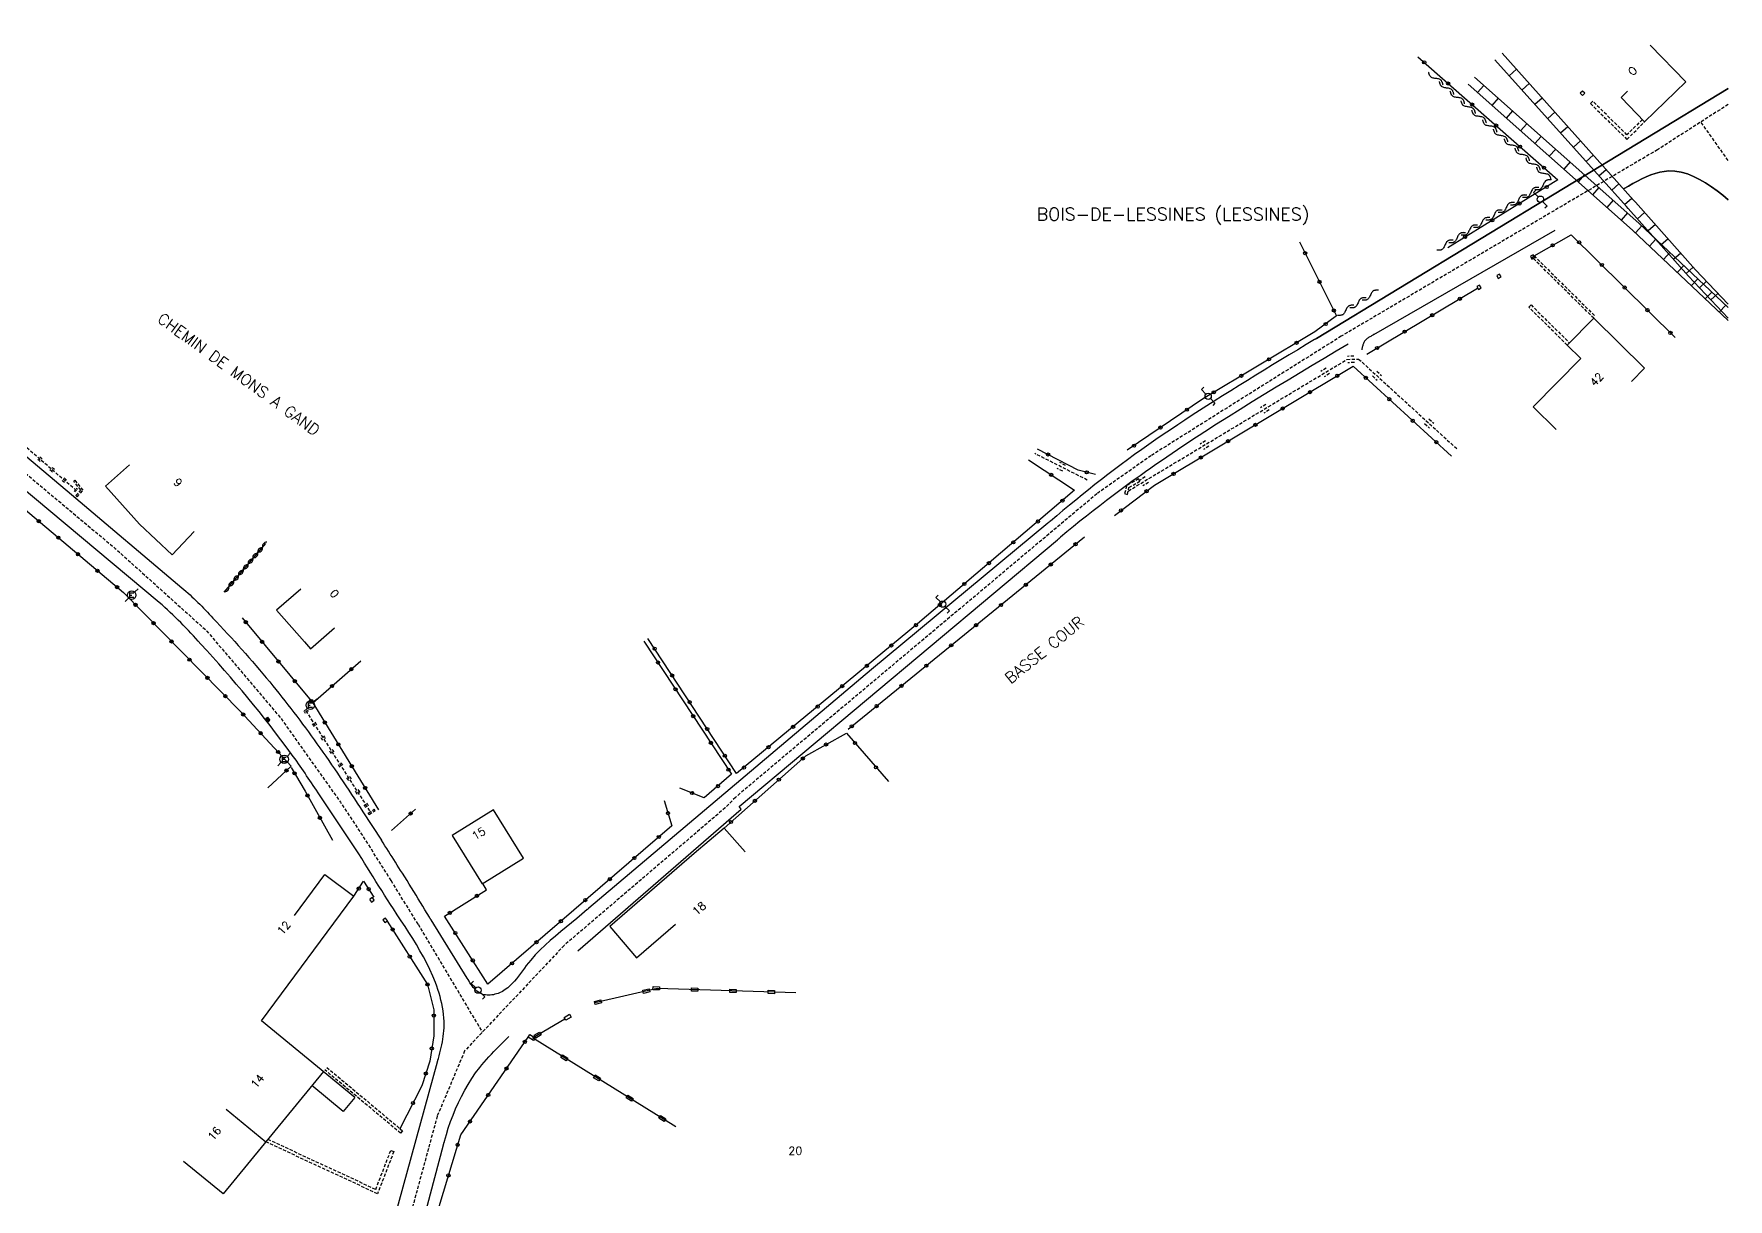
# Model space of a CAD drawing. Header units: millimetres. Extents: x 113000 to 114000, y 153000 to 154000.
# Drawn here: x 113735.3 to 114000, y 153583.7 to 153765.6 of the extents above; entities that cross this region are included whole.
import ezdxf
from ezdxf.enums import TextEntityAlignment as Align

# ---------------------------------------------------------------- set-up
doc = ezdxf.new("R2010")
doc.units = ezdxf.units.MM
doc.linetypes.add('DASHED', pattern=[0.75, 0.5, -0.25])
doc.layers.get('0').update_dxf_attribs({"linetype": 'CONTINUOUS'})
for name, color, linetype in [('W0001', 6, 'DASHED'), ('W0008', 7, 'CONTINUOUS'), ('W0100', 7, 'CONTINUOUS'), ('W0112', 1, 'DASHED'), ('W0220', 5, 'DASHED'), ('W0310', 3, 'CONTINUOUS'), ('W0322', 7, 'CONTINUOUS'), ('W0400', 7, 'CONTINUOUS'), ('W0471', 7, 'CONTINUOUS'), ('W0700', 7, 'CONTINUOUS'), ('W0980', 7, 'CONTINUOUS'), ('W0989', 7, 'CONTINUOUS'), ('W0991', 7, 'CONTINUOUS')]:
    doc.layers.add(name, color=color, linetype=linetype)
doc.styles.get("Standard").update_dxf_attribs({"font": 'romans.shx', "width": 0.85})

# ---------------------------------------------------------------- blocks, each defined once
blk = doc.blocks.new('T471')
for p, q in [((-0.333334, 0.333334), (-0.333334, -0.333334)), ((-0.333334, 0.333334), (0.333334, 0.333334)), ((-0.333334, 0), (0, 0)), ((0.500001, 0.500001), (1.000002, 1.000002)), ((-0.500001, -0.500001), (-1.000002, -1.000002)), ((-0.333334, -0.333334), (0.333334, -0.333334))]:
    blk.add_line(p, q)
blk.add_ellipse((0, 0), major_axis=(0.471405, 0.471405), ratio=1, start_param=5.4977871438, end_param=11.780972451)
blk = doc.blocks.new('T400')
for p, q in [((-0.15, 0.3), (0.15, 0.3)), ((-0.15, -0.25), (-0.15, 0.3)), ((-0.15, 0.15), (0.15, 0.15)), ((-0.15, 0), (0.15, 0)), ((0.15, 0.3), (0.15, -0.25)), ((-0.15, -0.15), (0.15, -0.15)), ((-0.15, -0.25), (-0.15, -0.3)), ((-0.15, -0.3), (0.15, -0.3)), ((0.15, -0.3), (0.15, -0.25))]:
    blk.add_line(p, q)
blk = doc.blocks.new('t322o')
at = {"color": 0, "linetype": 'Continuous'}
for radius in [0.25, 0.15]:
    blk.add_circle((0, 0), radius, dxfattribs=at)
blk = doc.blocks.new('t310o')
at = {"color": 0, "linetype": 'Continuous'}
for centre, start, end in [((-0.5, 0.38), 216.8699, 323.1304), ((0.5, -0.37), 36.8699, 143.1303)]:
    blk.add_arc(centre, 0.625, start, end, dxfattribs=at)

msp = doc.modelspace()

# ---------------------------------------------------------------- linework, layer by layer
at = {"layer": 'W0001', "flags": 128}
msp.add_lwpolyline([(113560.52, 153829.21), (113571.47, 153827.81), (113575.53, 153827.29), (113581.65, 153823.97), (113601.54, 153803.88), (113626.8, 153777.72), (113631.49, 153773.3), (113635.49, 153770.31), (113642.92, 153766.11), (113659.92, 153756.37), (113667.98, 153750.88), (113708.89, 153718.09), (113748.04, 153685.27), (113762.35, 153672.38), (113773.87, 153658.8), (113783.22, 153645.65), (113787.86, 153638.58)], dxfattribs=at)
at = {"layer": 'W0001'}
for points in [[(114000, 153754.61), (113988.97, 153747.55), (113939.56, 153718.42), (113909.84, 153699.77), (113901.38, 153693.81), (113844.91, 153646.41), (113843.34, 153644.78), (113818.16, 153623.28), (113802.61, 153606.8), (113798.33, 153596.61), (113792.98, 153576.91), (113788.68, 153561.77), (113784.98, 153551.52), (113780.68, 153542.33), (113776.79, 153534.77), (113756.19, 153497.11), (113743.1, 153490.84)], [(114000, 153745.88), (113995.74, 153751.89)], [(113795.34, 153626.58), (113791.13, 153633.44), (113787.86, 153638.58)], [(113795.34, 153626.58), (113805.38, 153609.73)]]:
    msp.add_lwpolyline(points, dxfattribs=at)
at = {"layer": 'W0008'}
for points in [[(114000, 153757.11), (113935.7, 153718.06), (114000, 153757.11)], [(113983.74, 153741.47), (113984.44, 153741.88), (113985.13, 153742.27), (113985.83, 153742.64), (113986.52, 153743), (113987.22, 153743.31), (113987.91, 153743.61), (113988.62, 153743.84), (113989.32, 153744.05), (113990.02, 153744.17), (113990.73, 153744.23), (113991.7, 153744.2), (113992.67, 153744.05), (113993.64, 153743.77), (113994.6, 153743.39), (113995.55, 153742.92), (113996.48, 153742.39), (113997.41, 153741.78), (113998.3, 153741.14), (113999.16, 153740.45), (114000, 153739.72)], [(114000, 153739.72), (113999.16, 153740.45), (113998.3, 153741.14), (113997.41, 153741.78), (113996.48, 153742.39), (113995.55, 153742.92), (113994.6, 153743.39), (113993.64, 153743.77), (113992.67, 153744.05), (113991.7, 153744.2), (113990.73, 153744.23), (113990.02, 153744.17), (113989.32, 153744.05), (113988.62, 153743.84), (113987.91, 153743.61), (113987.22, 153743.31), (113986.52, 153743), (113985.83, 153742.64), (113985.13, 153742.27), (113984.44, 153741.88), (113983.74, 153741.47)], [(113944.65, 153718.69), (113972.99, 153734.98)], [(113944.65, 153718.69), (113944.63, 153718.67), (113944.62, 153718.67), (113944.61, 153718.66), (113944.6, 153718.66), (113944.59, 153718.64), (113944.58, 153718.64), (113944.56, 153718.62), (113944.55, 153718.62), (113944.54, 153718.61), (113944.52, 153718.61), (113944.52, 153718.59), (113944.5, 153718.59), (113944.38, 153718.52), (113944.28, 153718.47), (113944.16, 153718.39), (113944.05, 153718.33), (113943.95, 153718.27), (113943.84, 153718.2), (113943.73, 153718.12), (113943.62, 153718.06), (113943.53, 153717.98), (113943.44, 153717.91), (113943.35, 153717.83), (113943.27, 153717.73), (113943.2, 153717.64), (113943.14, 153717.53), (113943.09, 153717.42), (113943.03, 153717.31), (113942.98, 153717.2), (113942.95, 153717.08), (113942.91, 153716.95), (113942.88, 153716.83), (113942.85, 153716.7), (113942.82, 153716.58), (113942.8, 153716.44), (113942.77, 153716.31)], [(113935.7, 153718.06), (113935.67, 153718.05), (113935.64, 153718.03), (113935.62, 153718.03), (113935.6, 153718.02), (113935.58, 153717.98), (113935.55, 153717.98), (113935.52, 153717.97), (113935.5, 153717.95), (113935.48, 153717.94), (113935.45, 153717.92), (113935.43, 153717.91), (113935.41, 153717.89), (113934.09, 153717.11), (113932.77, 153716.31), (113931.45, 153715.52), (113930.14, 153714.73), (113928.83, 153713.94), (113927.52, 153713.14), (113926.22, 153712.33), (113924.91, 153711.53), (113923.61, 153710.72), (113922.3, 153709.91), (113921.02, 153709.09), (113919.72, 153708.28), (113918.57, 153707.55), (113917.42, 153706.81), (113916.28, 153706.08), (113915.14, 153705.33), (113914.01, 153704.58), (113912.88, 153703.83), (113911.75, 153703.06), (113910.62, 153702.3), (113909.51, 153701.52), (113908.39, 153700.73), (113907.29, 153699.94), (113906.19, 153699.14), (113905.16, 153698.38), (113904.13, 153697.61), (113903.11, 153696.83), (113902.09, 153696.05), (113901.09, 153695.25), (113900.08, 153694.45), (113899.08, 153693.64), (113898.08, 153692.84), (113897.09, 153692.03), (113896.09, 153691.2), (113895.11, 153690.39), (113894.12, 153689.56), (113894.09, 153689.53), (113894.06, 153689.52), (113894.02, 153689.48), (113893.99, 153689.45), (113893.96, 153689.42), (113893.93, 153689.41), (113893.9, 153689.38), (113893.87, 153689.34), (113893.83, 153689.31), (113893.8, 153689.3), (113893.77, 153689.27), (113893.73, 153689.23)], [(113940.66, 153717.2), (113938.77, 153716.08), (113936.89, 153714.97), (113935.01, 153713.83), (113933.13, 153712.72), (113931.25, 153711.58), (113929.38, 153710.45), (113927.51, 153709.31), (113925.64, 153708.16), (113923.78, 153707), (113921.93, 153705.84), (113920.08, 153704.67), (113918.23, 153703.48), (113917.38, 153702.94), (113916.53, 153702.38), (113915.68, 153701.81), (113914.84, 153701.25), (113913.98, 153700.69), (113913.14, 153700.12), (113912.3, 153699.55), (113911.46, 153698.97), (113910.62, 153698.39), (113909.79, 153697.81), (113908.96, 153697.23), (113908.13, 153696.64), (113907.07, 153695.88), (113906.01, 153695.11), (113904.96, 153694.33), (113903.91, 153693.53), (113902.87, 153692.75), (113901.83, 153691.95), (113900.79, 153691.14), (113899.77, 153690.33), (113898.74, 153689.52), (113897.73, 153688.69), (113896.71, 153687.86), (113895.7, 153687.02), (113895.66, 153686.98), (113895.62, 153686.95), (113895.58, 153686.92), (113895.54, 153686.88), (113895.5, 153686.84), (113895.46, 153686.81), (113895.42, 153686.78), (113895.38, 153686.75), (113895.34, 153686.72), (113895.3, 153686.67), (113895.26, 153686.64), (113895.22, 153686.61)], [(113893.73, 153689.23), (113866.16, 153666.38), (113822.03, 153629.11)], [(113820.28, 153622.43), (113845.84, 153644.55), (113845.49, 153644.97), (113895.22, 153686.61)], [(113797.37, 153627.28), (113797.34, 153627.31), (113797.33, 153627.34), (113797.3, 153627.38), (113797.29, 153627.41), (113797.27, 153627.44), (113797.24, 153627.47), (113797.23, 153627.52), (113797.2, 153627.55), (113797.19, 153627.58), (113797.16, 153627.61), (113797.15, 153627.64), (113797.12, 153627.67), (113796.78, 153628.25), (113796.42, 153628.83), (113796.07, 153629.39), (113795.72, 153629.97), (113795.37, 153630.55), (113795.02, 153631.12), (113794.67, 153631.69), (113794.32, 153632.27), (113793.97, 153632.84), (113793.62, 153633.41), (113793.26, 153633.98), (113792.9, 153634.55), (113792.62, 153634.98), (113792.36, 153635.41), (113792.09, 153635.84), (113791.81, 153636.27), (113791.54, 153636.7), (113791.27, 153637.12), (113791, 153637.56), (113790.72, 153637.98), (113790.45, 153638.42), (113790.17, 153638.84), (113789.9, 153639.28), (113789.62, 153639.7)], [(113798.35, 153605.03), (113798.37, 153605.08), (113798.38, 153605.12), (113798.4, 153605.19), (113798.41, 153605.23), (113798.42, 153605.28), (113798.44, 153605.33), (113798.45, 153605.39), (113798.47, 153605.44), (113798.48, 153605.48), (113798.49, 153605.53), (113798.51, 153605.59), (113798.52, 153605.64), (113798.63, 153606.06), (113798.76, 153606.5), (113798.86, 153606.92), (113798.96, 153607.36), (113799.05, 153607.78), (113799.14, 153608.22), (113799.21, 153608.64), (113799.27, 153609.08), (113799.33, 153609.52), (113799.38, 153609.95), (113799.4, 153610.39), (113799.41, 153610.83), (113799.41, 153611.39), (113799.38, 153611.95), (113799.33, 153612.52), (113799.26, 153613.08), (113799.16, 153613.64), (113799.05, 153614.2), (113798.92, 153614.75), (113798.78, 153615.3), (113798.62, 153615.84), (113798.45, 153616.39), (113798.26, 153616.94), (113798.05, 153617.47), (113797.63, 153618.5), (113797.18, 153619.52), (113796.7, 153620.5), (113796.18, 153621.48), (113795.64, 153622.45), (113795.08, 153623.41), (113794.5, 153624.34), (113793.91, 153625.28), (113793.31, 153626.22), (113792.7, 153627.14), (113792.1, 153628.08), (113791.49, 153629), (113791.03, 153629.7), (113790.58, 153630.42), (113790.12, 153631.14), (113789.67, 153631.84), (113789.22, 153632.56), (113788.77, 153633.28), (113788.32, 153633.98), (113787.88, 153634.7), (113787.43, 153635.42), (113786.98, 153636.14), (113786.55, 153636.86), (113786.1, 153637.58)], [(113822.03, 153629.11), (113822.01, 153629.09), (113821.98, 153629.06), (113821.96, 153629.05), (113821.94, 153629.03), (113821.92, 153629.02), (113821.9, 153628.98), (113821.88, 153628.97), (113821.85, 153628.95), (113821.84, 153628.94), (113821.81, 153628.91), (113821.79, 153628.89), (113821.77, 153628.88), (113820.95, 153628.17), (113820.12, 153627.48), (113819.29, 153626.8), (113818.46, 153626.12), (113817.63, 153625.44), (113816.8, 153624.75), (113815.99, 153624.05), (113815.2, 153623.33), (113814.42, 153622.58), (113813.66, 153621.8), (113812.95, 153620.98), (113812.25, 153620.14), (113811.95, 153619.73), (113811.64, 153619.33), (113811.34, 153618.91), (113811.03, 153618.5), (113810.72, 153618.09), (113810.39, 153617.7), (113810.05, 153617.34), (113809.7, 153616.98), (113809.34, 153616.67), (113808.94, 153616.38), (113808.51, 153616.11), (113808.05, 153615.89), (113807.83, 153615.8), (113807.59, 153615.72), (113807.35, 153615.66), (113807.11, 153615.59), (113806.87, 153615.56), (113806.62, 153615.53), (113806.38, 153615.52), (113806.13, 153615.53), (113805.9, 153615.55), (113805.66, 153615.58), (113805.45, 153615.64), (113805.23, 153615.72), (113804.98, 153615.83), (113804.76, 153615.97), (113804.54, 153616.14), (113804.34, 153616.33), (113804.14, 153616.53), (113803.96, 153616.73), (113803.78, 153616.97), (113803.62, 153617.2), (113803.45, 153617.44), (113803.3, 153617.69), (113803.15, 153617.94), (113803, 153618.17), (113802.98, 153618.2), (113802.96, 153618.23), (113802.94, 153618.27), (113802.92, 153618.3), (113802.9, 153618.33), (113802.88, 153618.38), (113802.86, 153618.41), (113802.84, 153618.44), (113802.82, 153618.47), (113802.8, 153618.5), (113802.78, 153618.53), (113802.77, 153618.56)], [(113803, 153618.17), (113797.37, 153627.28)], [(113799.32, 153592.16), (113799.33, 153592.2), (113799.34, 153592.25), (113799.36, 153592.3), (113799.37, 153592.34), (113799.38, 153592.39), (113799.39, 153592.44), (113799.41, 153592.48), (113799.42, 153592.53), (113799.43, 153592.58), (113799.45, 153592.62), (113799.45, 153592.67), (113799.47, 153592.72), (113799.76, 153593.75), (113800.07, 153594.75), (113800.42, 153595.77), (113800.8, 153596.77), (113801.21, 153597.77), (113801.65, 153598.73), (113802.12, 153599.7), (113802.63, 153600.66), (113803.16, 153601.58), (113803.73, 153602.48), (113804.34, 153603.36), (113804.98, 153604.2), (113805.32, 153604.64), (113805.68, 153605.06), (113806.04, 153605.48), (113806.41, 153605.89), (113806.79, 153606.3), (113807.17, 153606.7), (113807.55, 153607.09), (113807.95, 153607.48), (113808.34, 153607.88), (113808.73, 153608.27), (113809.13, 153608.66), (113809.53, 153609.05)], [(113798.35, 153605.03), (113787.58, 153566.03)], [(113791.62, 153563.11), (113799.32, 153592.16)]]:
    msp.add_lwpolyline(points, dxfattribs=at)
at = {"layer": 'W0008', "flags": 128}
for points in [[(113709.58, 153720.31), (113741.18, 153693.71), (113758.45, 153679.15, -0.0292), (113763.3, 153674.41, -0.0159), (113772.16, 153664.43, -0.0177), (113779.54, 153654.78, -0.0106), (113786.72, 153644.17), (113789.62, 153639.7)], [(113786.1, 153637.58), (113779.72, 153647.13, 0.0081), (113775.59, 153653.16, 0.0289), (113761.39, 153670.35, 0.0343), (113754.91, 153676.83), (113735.41, 153693.13), (113708.2, 153715.86)]]:
    msp.add_lwpolyline(points, format="xyb", dxfattribs=at)
at = {"layer": 'W0100'}
for points in [[(113984.3, 153756.69), (113983.27, 153755.69), (113986.96, 153751.91), (113993.39, 153758.17), (113987.8, 153763.89)], [(113973.12, 153703.88), (113969.55, 153707.39), (113976.99, 153714.92), (113974.87, 153717.03), (113979.02, 153721.23), (113986.95, 153713.41), (113984.9, 153711.33)], [(113807.14, 153644.45), (113800.69, 153640.44), (113805.38, 153632.91), (113811.83, 153636.92), (113807.14, 153644.45)], [(113846.42, 153637.88), (113843.17, 153641.62), (113838.49, 153637.62), (113825.31, 153626.22), (113829.48, 153621.36), (113835.55, 153626.58)], [(113776.03, 153627.94), (113780.79, 153634.36), (113785.33, 153631)], [(113770.9, 153611.5), (113785.33, 153631)], [(113785.47, 153599.55), (113770.9, 153611.5)], [(113780.55, 153603.58), (113764.87, 153584.48), (113758.68, 153589.56)], [(113785.47, 153599.55), (113783.66, 153597.34), (113778.74, 153601.39)], [(113765.35, 153597.69), (113771.54, 153592.61)]]:
    msp.add_lwpolyline(points, dxfattribs=at)
at = {"layer": 'W0100', "flags": 128}
for points in [[(113760.36, 153687.94), (113756.94, 153684.29), (113751.84, 153689.08), (113746.52, 153695.02), (113750.25, 153698.35)], [(113777.01, 153678.93), (113773.24, 153675.64), (113777.59, 153670.67), (113778.53, 153669.6), (113782.29, 153672.89)]]:
    msp.add_lwpolyline(points, dxfattribs=at)
at = {"layer": 'W0112'}
for p, q in [((113741.54, 153695.81), (113741.73, 153695.97)), ((113742.68, 153694.39), (113741.54, 153695.81)), ((113743.01, 153694.38), (113741.73, 153695.97)), ((113741.9, 153693.53), (113742.68, 153694.39)), ((113742.08, 153693.36), (113741.9, 153693.53)), ((113742.08, 153693.36), (113743.01, 153694.38)), ((113787.57, 153643.96), (113788.49, 153644.54)), ((113787.7, 153643.75), (113788.62, 153644.33)), ((113788.62, 153644.33), (113788.49, 153644.54)), ((113787.7, 153643.75), (113787.57, 153643.96))]:
    msp.add_line(p, q, dxfattribs=at)
for points in [[(113976.89, 153756.36), (113977.25, 153756.02), (113977.6, 153756.38), (113977.24, 153756.72), (113976.89, 153756.36)], [(113986.61, 153752.27), (113984.2, 153749.88), (113978.86, 153755.11), (113978.51, 153754.75), (113984.2, 153749.17), (113986.96, 153751.91)], [(113969.12, 153730.92), (113969.36, 153730.48), (113969.8, 153730.72), (113969.55, 153731.16), (113969.12, 153730.92)], [(113979.02, 153721.23), (113969.41, 153730.72), (113969.68, 153730.98), (113979.28, 153721.5)], [(113960.74, 153726.17), (113960.98, 153725.73), (113961.42, 153725.98), (113961.18, 153726.42), (113960.74, 153726.17)], [(113963.85, 153727.89), (113964.09, 153727.45), (113964.53, 153727.7), (113964.29, 153728.14), (113963.85, 153727.89)], [(113974.87, 153717.03), (113968.86, 153722.97), (113969.21, 153723.31), (113975.22, 153717.39)], [(113908.12, 153695.77), (113907.9, 153696.16), (113906.01, 153695.08), (113905.71, 153693.84), (113906.15, 153693.73), (113906.4, 153694.8), (113908.12, 153695.77)], [(113787.77, 153630.48), (113788.05, 153630.06), (113788.47, 153630.34), (113788.2, 153630.77), (113787.77, 153630.48)], [(113789.85, 153627.28), (113790.13, 153626.86), (113790.55, 153627.14), (113790.27, 153627.56), (113789.85, 153627.28)], [(113781.09, 153604.23), (113792.93, 153594.33), (113792.61, 153593.95), (113780.77, 153603.86)], [(113771.86, 153593.02), (113788.73, 153585.19), (113791.09, 153591.27), (113791.55, 153591.09), (113789.01, 153584.5), (113771.54, 153592.61)]]:
    msp.add_lwpolyline(points, dxfattribs=at)
at = {"layer": 'W0220'}
for p, q in [((113741.98, 153694.3), (113711.77, 153720.3)), ((113736.13, 153699.01), (113735.94, 153699.17)), ((113736.32, 153698.84), (113736.13, 153699.01)), ((113736.45, 153699.39), (113736.26, 153699.55)), ((113736.64, 153699.22), (113736.45, 153699.39)), ((113738.02, 153697.38), (113737.83, 153697.54)), ((113738.21, 153697.21), (113738.02, 153697.38)), ((113738.35, 153697.76), (113738.16, 153697.92)), ((113738.54, 153697.59), (113738.35, 153697.76)), ((113739.92, 153695.75), (113739.73, 153695.91)), ((113740.11, 153695.58), (113739.92, 153695.75)), ((113740.24, 153696.12), (113740.05, 153696.29)), ((113740.43, 153695.96), (113740.24, 153696.12)), ((113742.14, 153694.49), (113741.95, 153694.66)), ((113741.81, 153694.11), (113741.62, 153694.28)), ((113777.59, 153659.78), (113777.73, 153659.57)), ((113777.8, 153659.91), (113787.82, 153644.23)), ((113778.01, 153660.05), (113778.15, 153659.84)), ((113778.8, 153657.88), (113778.94, 153657.67)), ((113778.94, 153657.67), (113779.07, 153657.46)), ((113779.22, 153658.15), (113779.36, 153657.94)), ((113779.36, 153657.94), (113779.49, 153657.73)), ((113780.15, 153655.77), (113780.28, 153655.56)), ((113780.28, 153655.56), (113780.42, 153655.35)), ((113780.57, 153656.04), (113780.7, 153655.83)), ((113780.7, 153655.83), (113780.84, 153655.62)), ((113781.49, 153653.67), (113781.63, 153653.46)), ((113781.63, 153653.46), (113781.76, 153653.25)), ((113781.91, 153653.94), (113782.05, 153653.73)), ((113782.05, 153653.73), (113782.18, 153653.52)), ((113782.84, 153651.56), (113782.97, 153651.35)), ((113782.97, 153651.35), (113783.11, 153651.14)), ((113783.26, 153651.83), (113783.39, 153651.62)), ((113783.39, 153651.62), (113783.53, 153651.41)), ((113784.61, 153649.72), (113784.74, 153649.51)), ((113784.18, 153649.45), (113784.32, 153649.24)), ((113784.32, 153649.24), (113784.45, 153649.03)), ((113784.74, 153649.51), (113784.87, 153649.3)), ((113785.53, 153647.35), (113785.66, 153647.14)), ((113785.66, 153647.14), (113785.8, 153646.92)), ((113785.95, 153647.62), (113786.09, 153647.4)), ((113786.09, 153647.4), (113786.22, 153647.19)), ((113786.88, 153645.24), (113787.01, 153645.03)), ((113787.01, 153645.03), (113787.14, 153644.82)), ((113787.3, 153645.51), (113787.43, 153645.3)), ((113787.43, 153645.3), (113787.57, 153645.09))]:
    msp.add_line(p, q, dxfattribs=at)
for points in [[(113906.31, 153694.28), (113940.46, 153714.8), (113942.28, 153714.86), (113942.28, 153714.86), (113957.75, 153700.73)], [(113937.23, 153713.44), (113936.37, 153712.92)], [(113941.55, 153715.33), (113940.55, 153715.28)], [(113941.61, 153714.33), (113940.61, 153714.28)], [(113937.74, 153712.58), (113936.88, 153712.06)], [(113944.43, 153712.22), (113945.16, 153711.55)], [(113945.1, 153712.97), (113945.84, 153712.28)], [(113927.8, 153707.77), (113926.94, 153707.25)], [(113928.31, 153706.91), (113927.45, 153706.39)], [(113953.27, 153705.5), (113954.01, 153704.83)], [(113952.59, 153704.77), (113953.34, 153704.09)], [(113899.89, 153695.97), (113891.72, 153700.09)], [(113918.37, 153702.11), (113917.51, 153701.59)], [(113918.88, 153701.25), (113918.02, 153700.73)], [(113896.06, 153697.34), (113895.17, 153697.78)], [(113896.51, 153698.23), (113895.62, 153698.69)], [(113908.94, 153696.44), (113908.08, 153695.92)], [(113909.45, 153695.58), (113908.59, 153695.08)]]:
    msp.add_lwpolyline(points, dxfattribs=at)
at = {"layer": 'W0310'}
msp.add_line((113765.05, 153678.46), (113771.54, 153686.06), dxfattribs=at)
for points in [[(113955.46, 153757.69), (113955.44, 153757.75), (113955.42, 153757.83), (113955.41, 153757.91), (113955.38, 153757.97), (113955.36, 153758.05), (113955.34, 153758.11), (113955.3, 153758.17), (113955.28, 153758.23), (113955.24, 153758.3), (113955.21, 153758.34), (113955.17, 153758.39), (113955.12, 153758.44), (113955.02, 153758.52), (113954.91, 153758.58), (113954.77, 153758.61), (113954.63, 153758.64), (113954.49, 153758.67), (113954.34, 153758.69), (113954.19, 153758.7), (113954.05, 153758.73), (113953.9, 153758.75), (113953.77, 153758.8), (113953.65, 153758.84), (113953.55, 153758.92), (113953.5, 153758.97), (113953.46, 153759.02), (113953.43, 153759.06), (113953.39, 153759.12), (113953.37, 153759.19), (113953.34, 153759.25), (113953.31, 153759.31), (113953.29, 153759.39), (113953.27, 153759.45), (113953.25, 153759.53), (113953.23, 153759.59), (113953.21, 153759.67)], [(113957.16, 153756.2), (113957.13, 153756.27), (113957.12, 153756.34), (113957.09, 153756.42), (113957.08, 153756.5), (113957.05, 153756.56), (113957.02, 153756.62), (113957, 153756.69), (113956.97, 153756.75), (113956.94, 153756.81), (113956.9, 153756.86), (113956.86, 153756.91), (113956.81, 153756.95), (113956.71, 153757.03), (113956.59, 153757.08), (113956.46, 153757.12), (113956.32, 153757.16), (113956.18, 153757.17), (113956.03, 153757.19), (113955.88, 153757.22), (113955.73, 153757.23), (113955.59, 153757.27), (113955.46, 153757.31), (113955.34, 153757.36), (113955.24, 153757.44), (113955.2, 153757.48), (113955.16, 153757.53), (113955.12, 153757.58), (113955.09, 153757.64), (113955.05, 153757.7), (113955.03, 153757.77), (113955, 153757.83), (113954.98, 153757.91), (113954.96, 153757.97), (113954.94, 153758.05), (113954.91, 153758.11), (113954.9, 153758.19)], [(113958.84, 153754.72), (113958.82, 153754.78), (113958.8, 153754.86), (113958.78, 153754.94), (113958.77, 153755.02), (113958.74, 153755.08), (113958.71, 153755.14), (113958.69, 153755.2), (113958.66, 153755.27), (113958.62, 153755.33), (113958.59, 153755.38), (113958.55, 153755.42), (113958.5, 153755.47), (113958.4, 153755.55), (113958.28, 153755.59), (113958.15, 153755.64), (113958.01, 153755.67), (113957.86, 153755.69), (113957.71, 153755.7), (113957.56, 153755.73), (113957.42, 153755.75), (113957.28, 153755.78), (113957.15, 153755.83), (113957.03, 153755.88), (113956.93, 153755.95), (113956.88, 153756), (113956.84, 153756.05), (113956.81, 153756.09), (113956.78, 153756.16), (113956.75, 153756.22), (113956.72, 153756.28), (113956.7, 153756.34), (113956.67, 153756.41), (113956.66, 153756.47), (113956.63, 153756.55), (113956.61, 153756.61), (113956.59, 153756.69)], [(113960.53, 153753.23), (113960.51, 153753.3), (113960.49, 153753.38), (113960.48, 153753.45), (113960.45, 153753.52), (113960.43, 153753.59), (113960.41, 153753.66), (113960.38, 153753.72), (113960.35, 153753.78), (113960.31, 153753.84), (113960.28, 153753.89), (113960.24, 153753.94), (113960.2, 153753.98), (113960.09, 153754.06), (113959.98, 153754.12), (113959.85, 153754.16), (113959.71, 153754.19), (113959.56, 153754.22), (113959.41, 153754.23), (113959.27, 153754.25), (113959.12, 153754.28), (113958.98, 153754.3), (113958.84, 153754.34), (113958.73, 153754.39), (113958.62, 153754.47), (113958.58, 153754.52), (113958.54, 153754.56), (113958.5, 153754.61), (113958.47, 153754.67), (113958.44, 153754.73), (113958.41, 153754.8), (113958.39, 153754.86), (113958.37, 153754.92), (113958.34, 153754.98), (113958.32, 153755.06), (113958.3, 153755.12), (113958.28, 153755.2)], [(113962.23, 153751.75), (113962.2, 153751.81), (113962.19, 153751.89), (113962.16, 153751.97), (113962.15, 153752.05), (113962.12, 153752.11), (113962.09, 153752.17), (113962.07, 153752.23), (113962.04, 153752.3), (113962.01, 153752.36), (113961.97, 153752.41), (113961.93, 153752.45), (113961.88, 153752.5), (113961.78, 153752.58), (113961.66, 153752.62), (113961.53, 153752.67), (113961.39, 153752.7), (113961.25, 153752.72), (113961.1, 153752.73), (113960.95, 153752.77), (113960.8, 153752.78), (113960.66, 153752.81), (113960.53, 153752.86), (113960.41, 153752.91), (113960.31, 153752.98), (113960.27, 153753.03), (113960.23, 153753.08), (113960.19, 153753.12), (113960.16, 153753.19), (113960.12, 153753.25), (113960.1, 153753.31), (113960.08, 153753.38), (113960.05, 153753.44), (113960.03, 153753.5), (113960.01, 153753.58), (113959.99, 153753.64), (113959.97, 153753.72)], [(113963.91, 153750.27), (113963.89, 153750.33), (113963.88, 153750.42), (113963.86, 153750.48), (113963.83, 153750.55), (113963.81, 153750.62), (113963.79, 153750.69), (113963.76, 153750.75), (113963.73, 153750.81), (113963.7, 153750.88), (113963.66, 153750.92), (113963.62, 153750.97), (113963.58, 153751.02), (113963.48, 153751.09), (113963.36, 153751.14), (113963.23, 153751.19), (113963.09, 153751.22), (113962.95, 153751.23), (113962.8, 153751.25), (113962.64, 153751.28), (113962.49, 153751.3), (113962.35, 153751.31), (113962.22, 153751.36), (113962.1, 153751.41), (113962, 153751.48), (113961.95, 153751.53), (113961.91, 153751.58), (113961.88, 153751.62), (113961.84, 153751.69), (113961.82, 153751.75), (113961.79, 153751.81), (113961.77, 153751.88), (113961.74, 153751.95), (113961.72, 153752.02), (113961.7, 153752.09), (113961.68, 153752.16), (113961.66, 153752.23)], [(113965.61, 153748.78), (113965.59, 153748.86), (113965.57, 153748.92), (113965.55, 153749), (113965.53, 153749.06), (113965.5, 153749.12), (113965.48, 153749.19), (113965.45, 153749.25), (113965.42, 153749.31), (113965.39, 153749.38), (113965.35, 153749.42), (113965.31, 153749.47), (113965.27, 153749.52), (113965.16, 153749.59), (113965.04, 153749.64), (113964.91, 153749.67), (113964.77, 153749.7), (113964.62, 153749.73), (113964.48, 153749.75), (113964.33, 153749.77), (113964.19, 153749.8), (113964.05, 153749.83), (113963.91, 153749.88), (113963.8, 153749.92), (113963.7, 153750), (113963.65, 153750.05), (113963.61, 153750.09), (113963.57, 153750.14), (113963.54, 153750.2), (113963.51, 153750.27), (113963.48, 153750.33), (113963.45, 153750.39), (113963.43, 153750.47), (113963.41, 153750.53), (113963.39, 153750.61), (113963.37, 153750.67), (113963.35, 153750.75)], [(113967.3, 153747.3), (113967.28, 153747.38), (113967.26, 153747.44), (113967.23, 153747.52), (113967.22, 153747.58), (113967.19, 153747.64), (113967.16, 153747.7), (113967.14, 153747.77), (113967.11, 153747.83), (113967.08, 153747.89), (113967.04, 153747.94), (113967, 153747.98), (113966.95, 153748.03), (113966.85, 153748.11), (113966.73, 153748.16), (113966.59, 153748.19), (113966.45, 153748.22), (113966.31, 153748.25), (113966.16, 153748.27), (113966.02, 153748.28), (113965.88, 153748.31), (113965.73, 153748.34), (113965.6, 153748.39), (113965.48, 153748.44), (113965.38, 153748.52), (113965.34, 153748.56), (113965.3, 153748.61), (113965.27, 153748.66), (113965.23, 153748.72), (113965.2, 153748.78), (113965.17, 153748.84), (113965.15, 153748.91), (113965.12, 153748.98), (113965.1, 153749.05), (113965.09, 153749.12), (113965.06, 153749.19), (113965.05, 153749.27)], [(113968.99, 153745.81), (113968.98, 153745.89), (113968.95, 153745.95), (113968.93, 153746.03), (113968.91, 153746.09), (113968.88, 153746.16), (113968.86, 153746.22), (113968.84, 153746.28), (113968.8, 153746.34), (113968.77, 153746.41), (113968.73, 153746.45), (113968.7, 153746.5), (113968.65, 153746.55), (113968.55, 153746.62), (113968.42, 153746.67), (113968.29, 153746.7), (113968.16, 153746.73), (113968.01, 153746.77), (113967.86, 153746.78), (113967.71, 153746.8), (113967.57, 153746.83), (113967.43, 153746.86), (113967.3, 153746.91), (113967.18, 153746.95), (113967.08, 153747.03), (113967.03, 153747.08), (113966.99, 153747.12), (113966.95, 153747.17), (113966.92, 153747.23), (113966.89, 153747.3), (113966.87, 153747.36), (113966.84, 153747.42), (113966.81, 153747.5), (113966.8, 153747.56), (113966.77, 153747.64), (113966.75, 153747.7), (113966.73, 153747.78)], [(113970.68, 153744.33), (113970.66, 153744.41), (113970.64, 153744.47), (113970.62, 153744.55), (113970.6, 153744.61), (113970.57, 153744.67), (113970.55, 153744.73), (113970.52, 153744.8), (113970.49, 153744.86), (113970.46, 153744.92), (113970.42, 153744.97), (113970.38, 153745.02), (113970.34, 153745.06), (113970.23, 153745.14), (113970.11, 153745.19), (113969.98, 153745.22), (113969.84, 153745.25), (113969.7, 153745.28), (113969.55, 153745.3), (113969.4, 153745.31), (113969.26, 153745.34), (113969.12, 153745.38), (113968.98, 153745.42), (113968.87, 153745.47), (113968.77, 153745.55), (113968.72, 153745.59), (113968.68, 153745.64), (113968.64, 153745.69), (113968.61, 153745.75), (113968.58, 153745.81), (113968.55, 153745.88), (113968.52, 153745.94), (113968.5, 153746.02), (113968.48, 153746.08), (113968.46, 153746.16), (113968.44, 153746.22), (113968.42, 153746.3)], [(113972.37, 153742.83), (113972.3, 153742.83), (113972.22, 153742.84), (113972.15, 153742.84), (113972.08, 153742.84), (113972, 153742.84), (113971.93, 153742.83), (113971.86, 153742.83), (113971.79, 153742.81), (113971.73, 153742.81), (113971.66, 153742.78), (113971.61, 153742.77), (113971.55, 153742.73), (113971.46, 153742.67), (113971.37, 153742.56), (113971.29, 153742.45), (113971.22, 153742.33), (113971.16, 153742.19), (113971.09, 153742.06), (113971.03, 153741.92), (113970.97, 153741.78), (113970.9, 153741.66), (113970.82, 153741.55), (113970.73, 153741.45), (113970.63, 153741.38), (113970.58, 153741.34), (113970.52, 153741.31), (113970.46, 153741.3), (113970.39, 153741.28), (113970.33, 153741.27), (113970.26, 153741.27), (113970.19, 153741.27), (113970.11, 153741.27), (113970.04, 153741.27), (113969.96, 153741.27), (113969.89, 153741.27), (113969.81, 153741.27)], [(113972.37, 153742.83), (113972.34, 153742.89), (113972.33, 153742.97), (113972.31, 153743.05), (113972.28, 153743.11), (113972.27, 153743.19), (113972.24, 153743.25), (113972.21, 153743.31), (113972.19, 153743.38), (113972.15, 153743.44), (113972.12, 153743.48), (113972.08, 153743.53), (113972.03, 153743.58), (113971.93, 153743.66), (113971.81, 153743.72), (113971.68, 153743.75), (113971.54, 153743.78), (113971.4, 153743.81), (113971.25, 153743.83), (113971.09, 153743.84), (113970.95, 153743.88), (113970.8, 153743.89), (113970.67, 153743.94), (113970.55, 153743.98), (113970.45, 153744.06), (113970.41, 153744.11), (113970.37, 153744.16), (113970.34, 153744.2), (113970.3, 153744.27), (113970.27, 153744.33), (113970.24, 153744.39), (113970.22, 153744.45), (113970.2, 153744.53), (113970.17, 153744.59), (113970.16, 153744.67), (113970.13, 153744.73), (113970.12, 153744.81)], [(113968.53, 153740.48), (113968.45, 153740.48), (113968.38, 153740.48), (113968.3, 153740.48), (113968.24, 153740.5), (113968.16, 153740.48), (113968.09, 153740.48), (113968.02, 153740.47), (113967.95, 153740.47), (113967.89, 153740.45), (113967.83, 153740.42), (113967.77, 153740.41), (113967.72, 153740.38), (113967.62, 153740.3), (113967.53, 153740.2), (113967.45, 153740.09), (113967.38, 153739.97), (113967.32, 153739.83), (113967.26, 153739.7), (113967.2, 153739.56), (113967.13, 153739.42), (113967.06, 153739.3), (113966.98, 153739.19), (113966.9, 153739.09), (113966.8, 153739.02), (113966.74, 153738.98), (113966.68, 153738.95), (113966.62, 153738.94), (113966.55, 153738.92), (113966.49, 153738.92), (113966.42, 153738.91), (113966.35, 153738.91), (113966.27, 153738.91), (113966.2, 153738.91), (113966.12, 153738.91), (113966.05, 153738.91), (113965.98, 153738.91)], [(113970.45, 153741.66), (113970.38, 153741.66), (113970.3, 153741.66), (113970.23, 153741.66), (113970.16, 153741.67), (113970.09, 153741.66), (113970.02, 153741.66), (113969.95, 153741.64), (113969.88, 153741.64), (113969.81, 153741.62), (113969.75, 153741.59), (113969.7, 153741.58), (113969.64, 153741.55), (113969.54, 153741.47), (113969.45, 153741.38), (113969.38, 153741.27), (113969.3, 153741.14), (113969.24, 153741), (113969.18, 153740.86), (113969.11, 153740.73), (113969.05, 153740.59), (113968.98, 153740.47), (113968.9, 153740.36), (113968.81, 153740.27), (113968.71, 153740.19), (113968.66, 153740.16), (113968.6, 153740.14), (113968.54, 153740.11), (113968.47, 153740.11), (113968.41, 153740.09), (113968.34, 153740.09), (113968.27, 153740.08), (113968.2, 153740.08), (113968.12, 153740.08), (113968.05, 153740.09), (113967.98, 153740.09), (113967.9, 153740.09)], [(113962.78, 153736.95), (113962.7, 153736.95), (113962.63, 153736.95), (113962.55, 153736.95), (113962.49, 153736.97), (113962.41, 153736.95), (113962.34, 153736.95), (113962.27, 153736.94), (113962.21, 153736.94), (113962.14, 153736.92), (113962.08, 153736.89), (113962.02, 153736.88), (113961.97, 153736.84), (113961.87, 153736.77), (113961.78, 153736.67), (113961.7, 153736.56), (113961.63, 153736.44), (113961.57, 153736.3), (113961.5, 153736.16), (113961.44, 153736.03), (113961.38, 153735.89), (113961.3, 153735.77), (113961.23, 153735.66), (113961.14, 153735.56), (113961.04, 153735.48), (113960.98, 153735.45), (113960.93, 153735.44), (113960.87, 153735.41), (113960.8, 153735.39), (113960.73, 153735.39), (113960.66, 153735.38), (113960.59, 153735.38), (113960.52, 153735.38), (113960.45, 153735.38), (113960.38, 153735.38), (113960.3, 153735.38), (113960.23, 153735.38)], [(113964.7, 153738.12), (113964.62, 153738.12), (113964.55, 153738.14), (113964.48, 153738.12), (113964.4, 153738.12), (113964.33, 153738.12), (113964.26, 153738.12), (113964.19, 153738.12), (113964.12, 153738.11), (113964.05, 153738.09), (113964, 153738.08), (113963.94, 153738.05), (113963.88, 153738.02), (113963.79, 153737.94), (113963.7, 153737.84), (113963.62, 153737.73), (113963.55, 153737.61), (113963.49, 153737.47), (113963.43, 153737.34), (113963.37, 153737.2), (113963.3, 153737.06), (113963.23, 153736.94), (113963.15, 153736.83), (113963.06, 153736.73), (113962.96, 153736.66), (113962.91, 153736.62), (113962.85, 153736.61), (113962.79, 153736.58), (113962.73, 153736.58), (113962.66, 153736.56), (113962.59, 153736.56), (113962.52, 153736.55), (113962.45, 153736.55), (113962.38, 153736.55), (113962.3, 153736.56), (113962.23, 153736.56), (113962.15, 153736.56)], [(113966.62, 153739.3), (113966.55, 153739.3), (113966.47, 153739.31), (113966.4, 153739.31), (113966.33, 153739.31), (113966.25, 153739.31), (113966.18, 153739.3), (113966.11, 153739.3), (113966.05, 153739.28), (113965.98, 153739.28), (113965.91, 153739.25), (113965.86, 153739.23), (113965.8, 153739.2), (113965.7, 153739.12), (113965.62, 153739.03), (113965.54, 153738.92), (113965.47, 153738.8), (113965.41, 153738.66), (113965.34, 153738.53), (113965.27, 153738.39), (113965.21, 153738.25), (113965.14, 153738.12), (113965.06, 153738.02), (113964.98, 153737.92), (113964.88, 153737.84), (113964.82, 153737.81), (113964.77, 153737.8), (113964.7, 153737.77), (113964.63, 153737.75), (113964.57, 153737.75), (113964.5, 153737.73), (113964.43, 153737.73), (113964.36, 153737.73), (113964.29, 153737.73), (113964.21, 153737.73), (113964.14, 153737.73), (113964.06, 153737.73)], [(113958.95, 153734.59), (113958.87, 153734.59), (113958.8, 153734.59), (113958.72, 153734.59), (113958.66, 153734.61), (113958.58, 153734.59), (113958.51, 153734.59), (113958.44, 153734.58), (113958.37, 153734.58), (113958.3, 153734.56), (113958.24, 153734.53), (113958.19, 153734.52), (113958.13, 153734.48), (113958.03, 153734.41), (113957.95, 153734.31), (113957.87, 153734.2), (113957.8, 153734.08), (113957.73, 153733.94), (113957.67, 153733.81), (113957.61, 153733.67), (113957.55, 153733.53), (113957.48, 153733.41), (113957.4, 153733.3), (113957.31, 153733.2), (113957.21, 153733.12), (113957.16, 153733.09), (113957.09, 153733.06), (113957.04, 153733.05), (113956.97, 153733.03), (113956.91, 153733.03), (113956.84, 153733.02), (113956.77, 153733.02), (113956.69, 153733.02), (113956.62, 153733.02), (113956.54, 153733.02), (113956.47, 153733.02), (113956.39, 153733.02)], [(113960.87, 153735.77), (113960.8, 153735.77), (113960.72, 153735.78), (113960.65, 153735.78), (113960.58, 153735.78), (113960.5, 153735.78), (113960.43, 153735.77), (113960.36, 153735.77), (113960.3, 153735.75), (113960.23, 153735.75), (113960.16, 153735.72), (113960.11, 153735.7), (113960.05, 153735.67), (113959.95, 153735.59), (113959.87, 153735.5), (113959.79, 153735.39), (113959.72, 153735.27), (113959.66, 153735.12), (113959.59, 153735), (113959.52, 153734.86), (113959.46, 153734.72), (113959.39, 153734.59), (113959.31, 153734.48), (113959.23, 153734.39), (113959.12, 153734.31), (113959.07, 153734.28), (113959.02, 153734.27), (113958.95, 153734.23), (113958.88, 153734.22), (113958.82, 153734.22), (113958.75, 153734.2), (113958.68, 153734.2), (113958.61, 153734.2), (113958.54, 153734.2), (113958.46, 153734.2), (113958.39, 153734.2), (113958.31, 153734.2)], [(113957.03, 153733.42), (113956.95, 153733.42), (113956.88, 153733.42), (113956.8, 153733.42), (113956.74, 153733.44), (113956.66, 153733.42), (113956.59, 153733.42), (113956.52, 153733.41), (113956.46, 153733.41), (113956.39, 153733.39), (113956.33, 153733.36), (113956.27, 153733.34), (113956.22, 153733.31), (113956.12, 153733.23), (113956.03, 153733.14), (113955.95, 153733.03), (113955.88, 153732.91), (113955.82, 153732.77), (113955.75, 153732.62), (113955.69, 153732.5), (113955.62, 153732.36), (113955.55, 153732.23), (113955.48, 153732.12), (113955.39, 153732.03), (113955.29, 153731.95), (113955.23, 153731.92), (113955.18, 153731.91), (113955.12, 153731.88), (113955.05, 153731.86), (113954.98, 153731.86), (113954.91, 153731.84), (113954.84, 153731.84), (113954.77, 153731.84), (113954.7, 153731.84), (113954.62, 153731.84), (113954.55, 153731.84), (113954.48, 153731.84)], [(113943.45, 153724.42), (113943.38, 153724.42), (113943.3, 153724.44), (113943.23, 153724.42), (113943.15, 153724.42), (113943.08, 153724.42), (113943.01, 153724.42), (113942.94, 153724.41), (113942.88, 153724.41), (113942.8, 153724.39), (113942.75, 153724.38), (113942.69, 153724.34), (113942.63, 153724.31), (113942.54, 153724.23), (113942.45, 153724.14), (113942.38, 153724.03), (113942.3, 153723.91), (113942.24, 153723.77), (113942.18, 153723.64), (113942.12, 153723.5), (113942.05, 153723.36), (113941.98, 153723.23), (113941.9, 153723.12), (113941.81, 153723.03), (113941.71, 153722.95), (113941.66, 153722.92), (113941.59, 153722.91), (113941.54, 153722.88), (113941.47, 153722.88), (113941.41, 153722.86), (113941.34, 153722.84), (113941.27, 153722.84), (113941.19, 153722.84), (113941.12, 153722.84), (113941.04, 153722.84), (113940.97, 153722.86), (113940.89, 153722.86)], [(113945.37, 153725.61), (113945.29, 153725.61), (113945.22, 153725.61), (113945.14, 153725.61), (113945.08, 153725.62), (113945, 153725.61), (113944.93, 153725.61), (113944.86, 153725.59), (113944.8, 153725.59), (113944.73, 153725.58), (113944.66, 153725.55), (113944.61, 153725.53), (113944.55, 153725.5), (113944.45, 153725.42), (113944.37, 153725.33), (113944.29, 153725.22), (113944.22, 153725.09), (113944.16, 153724.95), (113944.09, 153724.81), (113944.02, 153724.69), (113943.96, 153724.55), (113943.89, 153724.42), (113943.81, 153724.31), (113943.73, 153724.22), (113943.62, 153724.14), (113943.57, 153724.11), (113943.52, 153724.09), (113943.45, 153724.06), (113943.38, 153724.05), (113943.32, 153724.05), (113943.25, 153724.03), (113943.18, 153724.03), (113943.11, 153724.03), (113943.04, 153724.03), (113942.96, 153724.03), (113942.89, 153724.03), (113942.81, 153724.03)], [(113941.53, 153723.25), (113941.45, 153723.25), (113941.38, 153723.25), (113941.3, 153723.25), (113941.24, 153723.27), (113941.16, 153723.25), (113941.09, 153723.25), (113941.02, 153723.23), (113940.96, 153723.23), (113940.89, 153723.22), (113940.83, 153723.19), (113940.77, 153723.17), (113940.72, 153723.14), (113940.62, 153723.06), (113940.53, 153722.97), (113940.45, 153722.86), (113940.38, 153722.73), (113940.32, 153722.59), (113940.25, 153722.45), (113940.19, 153722.33), (113940.12, 153722.19), (113940.05, 153722.06), (113939.98, 153721.95), (113939.89, 153721.86), (113939.79, 153721.78), (113939.73, 153721.75), (113939.68, 153721.73), (113939.62, 153721.7), (113939.55, 153721.69), (113939.48, 153721.69), (113939.41, 153721.67), (113939.34, 153721.67), (113939.27, 153721.67), (113939.2, 153721.67), (113939.12, 153721.67), (113939.05, 153721.67), (113938.98, 153721.67)]]:
    msp.add_lwpolyline(points, dxfattribs=at)
at = {"layer": 'W0322'}
for p, q in [((113778.89, 153661.17), (113786.42, 153667.75)), ((113791.17, 153641.25), (113794.93, 153644.55))]:
    msp.add_line(p, q, dxfattribs=at)
for points in [[(113951.52, 153762.06), (113973.41, 153742.83), (113956.22, 153732.23)], [(113933.05, 153733.14), (113938.84, 153721.59), (113935.42, 153719.09), (113918.02, 153708.7), (113906.12, 153700.62)], [(113969.68, 153730.98), (113975.49, 153734.28), (113991.71, 153718.22)], [(113943.56, 153715.64), (113960.85, 153725.91)], [(113904.15, 153690.45), (113910.41, 153695.16), (113941.43, 153713.73), (113956.8, 153699.69)], [(113901.18, 153696.83), (113898.47, 153697.5), (113892.12, 153700.81)], [(113890.7, 153699.12), (113897.91, 153694.38), (113873.38, 153673.53), (113845.09, 153650.11), (113831.25, 153671.22)], [(113862.53, 153657.05), (113899.46, 153687.08)], [(113830.62, 153670.81), (113844.32, 153650.02), (113840.05, 153646.31), (113836.23, 153647.86)], [(113843.17, 153641.62), (113855.91, 153652.89), (113862.27, 153656.42), (113868.81, 153648.86)], [(113833.8, 153645.91), (113834.98, 153641.97), (113806.25, 153617.25), (113799.48, 153627.84), (113806.05, 153631.98), (113805.45, 153632.95)], [(113785.33, 153631), (113786.83, 153633.31), (113788.43, 153630.84)], [(113790.52, 153627.09), (113796.82, 153617.19), (113797.8, 153613.2), (113797.78, 153609.17), (113797.17, 153605.2), (113795.94, 153601.36), (113792.45, 153594.55)], [(113832.7, 153616.58), (113822.98, 153614.31)], [(113831.43, 153616.52), (113831.54, 153616.02), (113830.57, 153615.8), (113830.45, 153616.28), (113831.43, 153616.52)], [(113832.04, 153616.36), (113832.06, 153616.86), (113833.05, 153616.83), (113833.04, 153616.33), (113832.04, 153616.36)], [(113854.34, 153615.88), (113832.7, 153616.58)], [(113838.04, 153616.16), (113838.05, 153616.66), (113839.05, 153616.62), (113839.04, 153616.12), (113838.04, 153616.16)], [(113844.04, 153615.95), (113844.05, 153616.45), (113845.05, 153616.42), (113845.04, 153615.92), (113844.04, 153615.95)], [(113850.03, 153615.77), (113850.05, 153616.27), (113851.05, 153616.22), (113851.03, 153615.72), (113850.03, 153615.77)], [(113823.89, 153614.78), (113824.01, 153614.3), (113823.03, 153614.06), (113822.91, 153614.55), (113823.89, 153614.78)], [(113813.23, 153608.83), (113818.29, 153611.81)], [(113818.41, 153611.59), (113818.16, 153612.02), (113819.02, 153612.53), (113819.28, 153612.09), (113818.41, 153611.59)], [(113797.27, 153578.03), (113802.02, 153593.7), (113812.53, 153608.95)], [(113812.53, 153608.95), (113812.8, 153609.38), (113813.65, 153608.86), (113813.38, 153608.44), (113812.53, 153608.95)], [(113835.59, 153594.95), (113813.23, 153608.83)], [(113813.72, 153608.81), (113813.47, 153609.25), (113814.33, 153609.75), (113814.59, 153609.33), (113813.72, 153608.81)], [(113817.63, 153605.8), (113817.9, 153606.22), (113818.75, 153605.69), (113818.48, 153605.27), (113817.63, 153605.8)], [(113822.74, 153602.62), (113823, 153603.06), (113823.85, 153602.53), (113823.59, 153602.11), (113822.74, 153602.62)], [(113827.84, 153599.47), (113828.11, 153599.89), (113828.95, 153599.36), (113828.7, 153598.94), (113827.84, 153599.47)], [(113832.95, 153596.3), (113833.21, 153596.72), (113834.06, 153596.2), (113833.8, 153595.77), (113832.95, 153596.3)]]:
    msp.add_lwpolyline(points, dxfattribs=at)
at = {"layer": 'W0322', "flags": 128}
for points in [[(113715.11, 153705.26), (113715.7, 153706.35), (113726.02, 153698.02), (113749.33, 153678.38), (113767.62, 153659.79), (113775.53, 153651.29), (113771.87, 153647.89)], [(113767.84, 153674.47), (113778.89, 153661.17), (113789.17, 153644.46)], [(113775.53, 153651.05), (113777.71, 153647.36), (113781.95, 153639.72)]]:
    msp.add_lwpolyline(points, dxfattribs=at)
at = {"layer": 'W0322'}
for centre, radius in [((113952.53, 153761.19), 0.25), ((113956.27, 153757.89), 0.25), ((113960.01, 153754.61), 0.25), ((113963.75, 153751.33), 0.251), ((113967.49, 153748.03), 0.25), ((113971.23, 153744.75), 0.25), ((113971.66, 153741.73), 0.25), ((113967.41, 153739.14), 0.25), ((113963.15, 153736.53), 0.25), ((113958.9, 153733.92), 0.25), ((113972.59, 153732.62), 0.25), ((113976.72, 153733.08), 0.25), ((113933.93, 153731.39), 0.25), ((113980.27, 153729.55), 0.25), ((113936.17, 153726.92), 0.25), ((113958.09, 153724.27), 0.25), ((113983.84, 153726.02), 0.25), ((113938.41, 153722.44), 0.25), ((113953.78, 153721.7), 0.25), ((113987.4, 153722.5), 0.25), ((113937.13, 153720.34), 0.25), ((113949.47, 153719.14), 0.25), ((113990.99, 153718.94), 0.25), ((113932.58, 153717.39), 0.25), ((113945.16, 153716.59), 0.25), ((113928.27, 153714.81), 0.25), ((113923.96, 153712.25), 0.25), ((113938.95, 153712.25), 0.25), ((113943.4, 153711.92), 0.25), ((113919.65, 153709.67), 0.25), ((113934.69, 153709.69), 0.25), ((113947.07, 153708.58), 0.25), ((113915.45, 153706.95), 0.242), ((113930.42, 153707.14), 0.25), ((113950.73, 153705.22), 0.25), ((113911.32, 153704.16), 0.25), ((113926.16, 153704.59), 0.25), ((113893.77, 153699.95), 0.25), ((113907.19, 153701.34), 0.25), ((113921.89, 153702.03), 0.25), ((113954.41, 153701.88), 0.25), ((113899.83, 153697.16), 0.25), ((113917.63, 153699.48), 0.25), ((113894.26, 153696.78), 0.25), ((113913.37, 153696.92), 0.25), ((113896.01, 153692.75), 0.25), ((113909.15, 153694.22), 0.25), ((113892.18, 153689.5), 0.25), ((113905.16, 153691.22), 0.25), ((113888.34, 153686.23), 0.25), ((113898.06, 153685.94), 0.25), ((113884.52, 153682.98), 0.25), ((113894.18, 153682.77), 0.25), ((113880.68, 153679.73), 0.25), ((113890.29, 153679.61), 0.25), ((113876.85, 153676.47), 0.25), ((113886.41, 153676.45), 0.25), ((113873.12, 153673.31), 0.25), ((113882.52, 153673.3), 0.25), ((113832.3, 153669.62), 0.25), ((113869.28, 153670.12), 0.25), ((113878.63, 153670.14), 0.25), ((113832.82, 153667.47), 0.25), ((113835.04, 153665.44), 0.25), ((113865.45, 153666.95), 0.25), ((113874.75, 153666.97), 0.25), ((113835.57, 153663.28), 0.25), ((113861.6, 153663.78), 0.25), ((113870.86, 153663.81), 0.25), ((113837.77, 153661.27), 0.25), ((113857.77, 153660.59), 0.25), ((113866.98, 153660.66), 0.25), ((113838.33, 153659.09), 0.25), ((113853.93, 153657.42), 0.25), ((113863.09, 153657.5), 0.25), ((113840.52, 153657.09), 0.25), ((113841.09, 153654.92), 0.25), ((113859.09, 153654.66), 0.25), ((113863.6, 153654.89), 0.25), ((113843.26, 153652.91), 0.25), ((113850.09, 153654.23), 0.25), ((113855.45, 153652.48), 0.25), ((113843.84, 153650.73), 0.25), ((113846.25, 153651.06), 0.25), ((113866.88, 153651.09), 0.25), ((113838.14, 153647.09), 0.25), ((113842.19, 153648.17), 0.25), ((113851.71, 153649.17), 0.25), ((113847.96, 153645.86), 0.25), ((113834.39, 153643.94), 0.25), ((113844.22, 153642.56), 0.25), ((113832.95, 153640.22), 0.25), ((113829.13, 153636.94), 0.25), ((113825.3, 153633.64), 0.25), ((113786.08, 153632.16), 0.25), ((113787.62, 153632.08), 0.25), ((113804.53, 153631.03), 0.25), ((113800.3, 153628.36), 0.25), ((113821.48, 153630.36), 0.25), ((113791.37, 153625.77), 0.25), ((113817.66, 153627.06), 0.25), ((113801.16, 153625.22), 0.25), ((113813.84, 153623.78), 0.25), ((113794.05, 153621.53), 0.25), ((113803.89, 153620.94), 0.25), ((113810.02, 153620.48), 0.25), ((113796.82, 153617.19), 0.25), ((113797.8, 153612.33), 0.25), ((113797.48, 153607.19), 0.25), ((113812.02, 153608.22), 0.251), ((113796.55, 153603.28), 0.25), ((113809.16, 153604.06), 0.25), ((113806.3, 153599.92), 0.25), ((113794.56, 153598.67), 0.25), ((113803.45, 153595.78), 0.25), ((113801.53, 153592.14), 0.25), ((113800.09, 153587.36), 0.25)]:
    msp.add_circle(centre, radius, dxfattribs=at)
at = {"layer": 'W0471'}
for points in [[(113970.31, 153740.17), (113969.61, 153740.88), (113969.96, 153741.23)], [(113971.02, 153739.47), (113971.73, 153738.75), (113971.38, 153738.41)], [(113918.42, 153709.39), (113917.71, 153710.09), (113918.07, 153710.45)], [(113919.13, 153708.69), (113919.84, 153707.98), (113919.48, 153707.62)], [(113876.95, 153676.92), (113876.24, 153677.64), (113876.6, 153677.98)], [(113877.66, 153676.22), (113878.37, 153675.52), (113878.02, 153675.16)], [(113804.37, 153616.64), (113803.66, 153617.34), (113804.01, 153617.7)], [(113805.07, 153615.94), (113805.78, 153615.23), (113805.43, 153614.88)]]:
    msp.add_lwpolyline(points, dxfattribs=at)
for centre, radius in [((113970.67, 153739.81), 0.508), ((113918.77, 153709.05), 0.492), ((113877.3, 153676.58), 0.492), ((113804.72, 153616.3), 0.492)]:
    msp.add_circle(centre, radius, dxfattribs=at)
at = {"layer": 'W0700'}
for points in [[(113984.12, 153738.66), (113963.58, 153761.61)], [(113985.24, 153739.66), (113964.7, 153762.61)], [(114000, 153722.91), (113986.06, 153736.09), (113960.4, 153758.89)], [(113965.81, 153759.11), (113966.93, 153760.11)], [(114000, 153720.86), (113985.05, 153734.98), (113959.41, 153757.77)], [(113961.85, 153757.59), (113960.85, 153756.48)], [(113964.09, 153755.61), (113963.09, 153754.48)], [(113967.81, 153756.88), (113968.93, 153757.88)], [(113969.81, 153754.64), (113970.93, 153755.64)], [(113966.34, 153753.61), (113965.34, 153752.5)], [(113971.81, 153752.41), (113972.93, 153753.41)], [(113968.58, 153751.62), (113967.58, 153750.5)], [(113973.82, 153750.17), (113974.94, 153751.17)], [(113970.82, 153749.62), (113969.82, 153748.52)], [(113973.06, 153747.64), (113972.07, 153746.52)], [(113975.82, 153747.94), (113976.94, 153748.94)], [(113975.3, 153745.64), (113974.31, 153744.53)], [(113977.82, 153745.7), (113978.94, 153746.7)], [(113977.55, 153743.66), (113976.55, 153742.53)], [(113979.82, 153743.47), (113980.94, 153744.47)], [(113981.82, 153741.23), (113982.94, 153742.23)], [(113979.79, 153741.66), (113978.8, 153740.53)], [(113982.04, 153739.67), (113981.04, 153738.55)], [(113983.82, 153739), (113984.94, 153740)], [(114000, 153723.42), (113994.91, 153728.81), (113985.52, 153739.36), (113985.24, 153739.66)], [(113984.28, 153737.67), (113983.28, 153736.55)], [(114000, 153721.23), (113993.8, 153727.8), (113984.4, 153738.36), (113984.12, 153738.66)], [(113986.95, 153737.75), (113985.84, 153736.75)], [(113985.52, 153734.55), (113986.54, 153735.64)], [(113988.63, 153735.86), (113987.51, 153734.86)], [(113987.7, 153732.48), (113988.72, 153733.58)], [(113990.61, 153733.64), (113989.48, 153732.64)], [(113989.88, 153730.42), (113990.91, 153731.52)], [(113992.59, 153731.42), (113991.47, 153730.42)], [(113992.05, 153728.38), (113993.09, 153729.45)], [(113994.56, 153729.2), (113993.45, 153728.2)], [(113994.23, 153726.31), (113995.27, 153727.39)], [(113996.61, 153727.02), (113995.52, 153725.98)], [(113996.41, 153724.25), (113997.45, 153725.33)], [(113998.39, 153725.12), (113997.3, 153724.09)], [(113998.59, 153722.19), (113999.62, 153723.27)]]:
    msp.add_lwpolyline(points, dxfattribs=at)

# ---------------------------------------------------------------- block references
at = {"layer": 'W0310', "rotation": 49.49639828727667}
for p in [(113769.55, 153683.73), (113770.3, 153684.6), (113771.05, 153685.48), (113767.3, 153681.09), (113768.05, 153681.97), (113768.8, 153682.85), (113765.8, 153679.33), (113766.55, 153680.21)]:
    msp.add_blockref('t310o', p, dxfattribs=at)
at = {"layer": 'W0322'}
for p, rotation in [((113736.09, 153689.54), 319.8839281102433), ((113739.15, 153686.96), 319.8839281102433), ((113742.21, 153684.38), 319.8839281102433), ((113745.26, 153681.8), 319.8839281102433), ((113748.32, 153679.23), 319.8839281102433), ((113751.21, 153676.46), 314.5411388629354), ((113754.02, 153673.61), 314.5411388629354), ((113768.42, 153673.77), 309.7085887090115), ((113756.82, 153670.76), 314.5411388629354), ((113770.98, 153670.7), 309.7085887090115), ((113759.63, 153667.91), 314.5411388629354), ((113773.53, 153667.62), 309.7085887090115), ((113784.91, 153666.43), 41.17422899261776), ((113762.44, 153665.06), 314.5411388629354), ((113776.09, 153664.54), 309.7085887090115), ((113781.9, 153663.8), 41.17422899261776), ((113765.24, 153662.21), 314.5411388629354), ((113778.64, 153661.46), 309.7085887090115), ((113768.03, 153659.35), 312.9307171761035), ((113780.78, 153658.09), 301.588266849585), ((113770.76, 153656.42), 312.9307171761035), ((113782.88, 153654.68), 301.588266849585), ((113773.48, 153653.49), 312.9307171761035), ((113774.79, 153650.61), 222.9309059264528), ((113776.05, 153650.16), 300.6370269169537), ((113784.98, 153651.27), 301.588266849585), ((113778.07, 153646.71), 299.0375539049342), ((113787.07, 153647.87), 301.588266849585), ((113780.01, 153643.21), 299.0375539049342), ((113794.18, 153643.89), 41.17428305649399)]:
    msp.add_blockref('t322o', p, dxfattribs=dict(at, rotation=rotation))
at = {"layer": 'W0400', "rotation": 37.80650000000008}
msp.add_blockref('T400', (113771.87, 153658.6), dxfattribs=at)
at = {"layer": 'W0471'}
for p in [(113750.6, 153677.99), (113778.51, 153660.81), (113774.42, 153652.35)]:
    msp.add_blockref('T471', p, dxfattribs=at)

# ---------------------------------------------------------------- texts
at = {"layer": 'W0980'}
msp.add_text('BOIS-DE-LESSINES (LESSINES)', height=2, dxfattribs=at).set_placement((113913.28, 153737.35), align=Align.MIDDLE)
at = {"layer": 'W0989'}
for s, rotation, p in [('CHEMIN DE MONS A GAND', 323.8743, (113767.33, 153712.48)), ('BASSE COUR', 39, (113893.2, 153669.45))]:
    msp.add_text(s, height=1.75, rotation=rotation, dxfattribs=at).set_placement(p, align=Align.MIDDLE)
at = {"layer": 'W0991'}
for s, rotation, p in [('O', 44, (113985.08, 153759.86)), ('42', 46, (113979.45, 153711.68)), ('9', 314.1708, (113757.83, 153695.58)), ('0', 311.1737, (113782.28, 153678.21)), ('15', 30, (113804.81, 153640.76)), ('18', 41, (113839.26, 153629.06)), ('12', 50, (113774.37, 153626.03)), ('14', 50, (113770.25, 153602.09)), ('16', 50, (113763.53, 153593.91))]:
    msp.add_text(s, height=1.25, rotation=rotation, dxfattribs=at).set_placement(p, align=Align.MIDDLE)
msp.add_text('20', height=1.25, dxfattribs=at).set_placement((113854.28, 153591.21), align=Align.MIDDLE)

doc.saveas('drawing.dxf')
